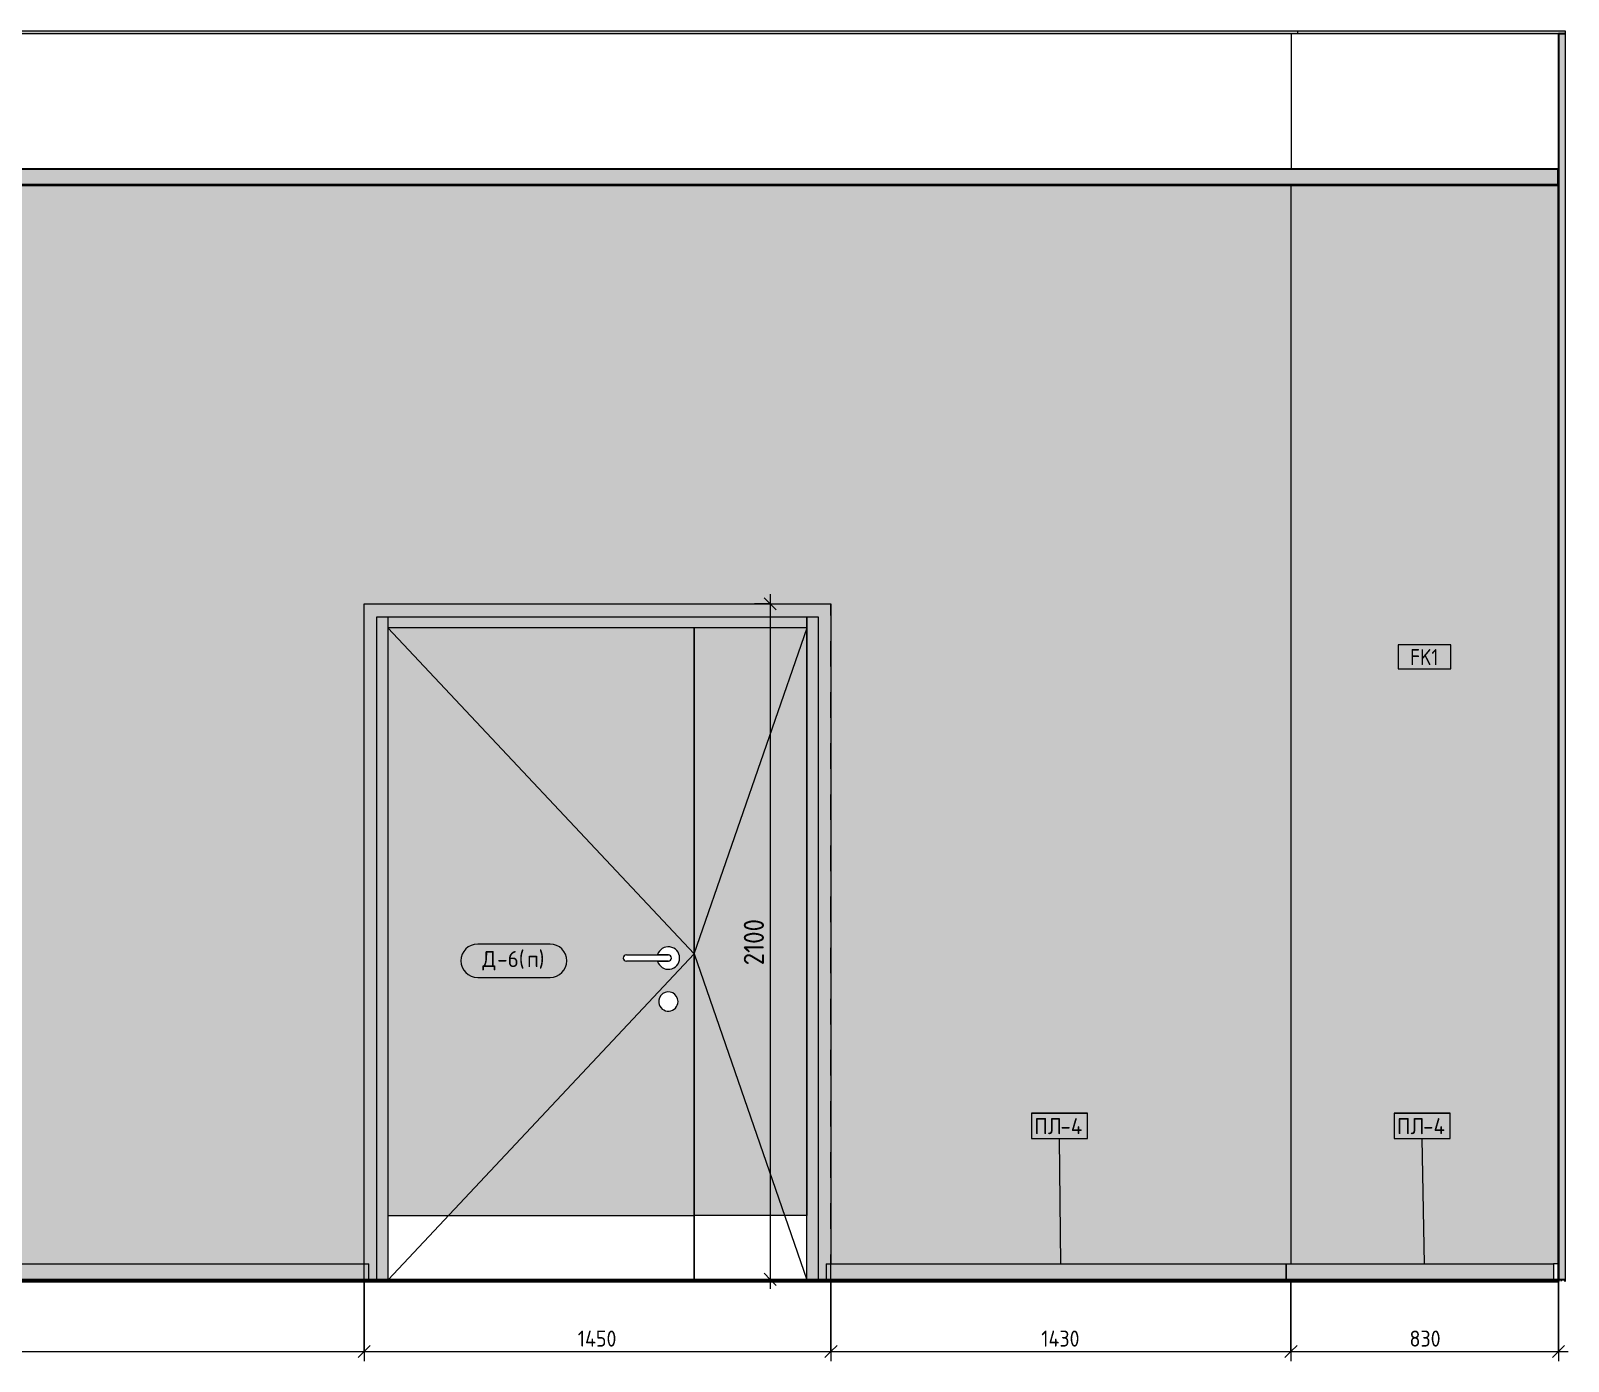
# Model space of a CAD drawing. Header units: millimetres. Extents: x 95091 to 185761, y -1987 to 15323.
# Drawn here: x 148969 to 153744, y 8148 to 12280 of the extents above; entities that cross this region are included whole.
import ezdxf

# ---------------------------------------------------------------- set-up
doc = ezdxf.new("R2010")
doc.units = ezdxf.units.MM
doc.linetypes.add('Штрих', pattern=[158.75, 79.375, -79.375])
for name, color, linetype, lineweight in [('A-ANNO-DIMS', 7, 'Continuous', 9), ('A-ANNO-DIMS-25', 7, 'Continuous', 9), ('A-DETL', 7, 'Continuous', 9), ('A-DOOR', 7, 'Continuous', 9), ('A-DOOR-2', 7, 'Штрих', 9), ('A-DOOR-FRAM-1', 7, 'Continuous', 9), ('A-DOOR-IDEN', 7, 'Continuous', 9), ('A-FLOR', 7, 'Continuous', 9), ('A-GENM', 7, 'Continuous', 9), ('A-GENM-IDEN', 7, 'Continuous', 9), ('A-WALL-3', 7, 'Continuous', 9), ('A-WALL-IDEN', 7, 'Continuous', 9), ('A-WALL-PATT', 7, 'Continuous', 9), ('I-WALL', 7, 'Continuous', 9)]:
    doc.layers.add(name, color=color, linetype=linetype, lineweight=lineweight)
for name, color, linetype, lineweight, true_color in [('A-CLNG-1', 7, 'Continuous', 9, 0x787878), ('A-CLNG-FNSH-1', 7, 'Continuous', 30, 0x3c3c3c), ('A-FLOR-FNSH-1', 7, 'Continuous', 30, 0x3c3c3c), ('A-WALL-4', 7, 'Continuous', 30, 0x3c3c3c), ('A-WALL-FNSH-2', 7, 'Continuous', 30, 0x3c3c3c), ('I-WALL-1', 7, 'Continuous', 9, 0x787878)]:
    doc.layers.add(name, color=color, linetype=linetype, lineweight=lineweight, true_color=true_color)
doc.styles.add('GOST Common_5', font='GOST_Common.ttf', dxfattribs={"width": 0.9, "height": 50})
doc.styles.add('GOST Common_6', font='GOST_Common.ttf', dxfattribs={"height": 50})
doc.styles.add('ISOCPEUR_2', font='isocpeur.ttf', dxfattribs={"width": 0.9, "height": 62.5})
doc.styles.add('ISOCPEUR_3', font='isocpeur.ttf', dxfattribs={"width": 0.9, "height": 50})
doc.dimstyles.new('ISO-2_0_0_9К_Средний_округл2', dxfattribs={"dimscale": 304.8, "dimtxt": 49.799059, "dimasz": 0.123031, "dimexe": 0.098425, "dimexo": 0, "dimgap": 0, "dimtad": 1, "dimdec": 0, "dimrnd": 10, "dimzin": 0, "dimdsep": 46, "dimtxsty": 'ISOCPEUR_3', "dimblk1": 'OBLIQUE', "dimblk2": 'OBLIQUE', "dimsah": 1, "dimcen": 0.09, "dimdle": 0.098425, "dimazin": 0, "dimtfac": 1, "dimtdec": 4, "dimtix": 1, "dimtmove": 0, "dimatfit": 3, "dimfxl": 1, "dimtvp": 1, "dimtolj": 1, "dimtzin": 0, "dimarcsym": 2})
doc.dimstyles.new('ISO-2_5_0_9К_БОЛЬШОЙ_1', dxfattribs={"dimscale": 304.8, "dimtxt": 62.248823, "dimasz": 0.123031, "dimexe": 0.098425, "dimexo": 0.246063, "dimgap": 0, "dimtad": 1, "dimdec": 0, "dimrnd": 10, "dimzin": 0, "dimdsep": 46, "dimtxsty": 'ISOCPEUR_2', "dimblk1": 'OBLIQUE', "dimblk2": 'OBLIQUE', "dimsah": 1, "dimcen": 0.09, "dimdle": 0.098425, "dimazin": 0, "dimtfac": 1, "dimtdec": 4, "dimtix": 1, "dimtmove": 0, "dimatfit": 3, "dimfxl": 1, "dimtvp": 1, "dimtolj": 1, "dimtzin": 0, "dimarcsym": 2})
pattern_1 = [(0, (32567.065, 0), (30.48, 7.62), [2.515, -20.345, 2.515, -20.345, -121.92]), (0, (32567.065, 0), (30.48, 7.62), [-45.72, 2.515, -43.205, 2.515, -20.345, -53.34]), (0, (32567.065, 0), (30.48, 7.62), [-114.3, 2.515, -12.725, 2.515, -35.585]), (120, (32578.495, 3.81), (-21.8391136, 22.5864543), [2.515, -20.345, 2.515, -20.345, -121.92]), (120, (32578.495, 3.81), (-21.8391136, 22.5864543), [-45.72, 2.515, -43.205, 2.515, -20.345, -53.34]), (120, (32578.495, 3.81), (-21.8391136, 22.5864543), [-114.3, 2.515, -12.725, 2.515, -35.585]), (240, (32582.305, 19.05), (-8.6408864, -30.2064543), [2.515, -20.345, 2.515, -20.345, -121.92]), (240, (32582.305, 19.05), (-8.6408864, -30.2064543), [-45.72, 2.515, -43.205, 2.515, -20.345, -53.34]), (240, (32582.305, 19.05), (-8.6408864, -30.2064543), [-114.3, 2.515, -12.725, 2.515, -35.585])]

# ---------------------------------------------------------------- blocks, each defined once
blk = doc.blocks.new('Плинтус - Плинтус светлый _сад_-33412392-Развертка 3_42-1')
at = {"layer": 'A-GENM'}
blk.add_hatch(color=256, dxfattribs=at).paths.add_polyline_path([(117429.3, 8400), (117495.4, 8400.1), (117495.4, 8450), (115615, 8450), (115615, 8400), (117385.3, 8400)])
for p, q in [((115585, 8450), (117495.4, 8450)), ((115585, 8450), (115585, 8400)), ((117495.4, 8400), (117495.4, 8450))]:
    blk.add_line(p, q, dxfattribs=at)
blk = doc.blocks.new('Плинтус - Плинтус светлый _сад_-33412393-Развертка 3_42-1')
at = {"layer": 'A-GENM'}
blk.add_hatch(color=256, dxfattribs=at).paths.add_polyline_path([(119803.5, 8400), (120344, 8400), (120344, 8450), (118915.4, 8450), (118915.4, 8400), (119100, 8400)])
for q in [(120344, 8450), (118915.4, 8400)]:
    blk.add_line((118915.4, 8450), q, dxfattribs=at)
blk = doc.blocks.new('Плинтус - Плинтус светлый _сад_-33412394-Развертка 3_42-1')
at = {"layer": 'A-GENM'}
blk.add_line((120344, 8400), (120344, 8450), dxfattribs=at)
blk = doc.blocks.new('Плинтус - Плинтус светлый _сад_-33412395-Развертка 3_42-1')
at = {"layer": 'A-GENM'}
blk.add_hatch(color=256, dxfattribs=at).paths.add_polyline_path([(120858.7, 8400), (121174, 8400), (121174, 8450), (120344, 8450), (120344, 8400), (120507, 8400)])
for q in [(121174, 8450), (120344, 8400)]:
    blk.add_line((120344, 8450), q, dxfattribs=at)
blk = doc.blocks.new('Плинтус - Плинтус светлый _сад_-33412396-Развертка 3_42-1')
at = {"layer": 'A-GENM'}
for p, q in [((121189, 8450), (121174, 8450)), ((121174, 8450), (121174, 8400)), ((121189, 8400), (121189, 8450)), ((121174, 8400), (121189, 8400))]:
    blk.add_line(p, q, dxfattribs=at)
blk = doc.blocks.new('110_Дверь_СКБ_2Ст - Д-6_п__ ДОО_Дв_1450x2100h_Дверь из раздевальной в коридор-32358047-Развертка 3_42-1')
at = {"layer": 'A-DOOR'}
h = blk.add_hatch(color=256, dxfattribs=at)
h.paths.add_polyline_path([(117555.4, 8600), (118505.4, 8600), (118505.4, 10425), (117555.4, 10425), (117555.4, 8637.7)])
h.paths.add_polyline_path([(118427.6, 9235.1), (118420.1, 9235.5), (118413, 9237.7), (118406.6, 9241.6), (118401.4, 9247), (118397.7, 9253.5), (118395.8, 9260.7), (118395.8, 9268.8), (118397.4, 9275.6), (118401.4, 9282.8), (118406.1, 9287.9), (118412.4, 9292), (118419.6, 9294.4), (118427.1, 9295), (118434.5, 9293.6), (118441.4, 9290.4), (118447.2, 9285.6), (118451.7, 9279.5), (118454.5, 9272.5), (118455.4, 9265), (118454.5, 9257.5), (118451.8, 9250.6), (118447.4, 9244.6), (118441.7, 9239.8), (118434.9, 9236.5), (118429.6, 9235.5)])
h.paths.add_polyline_path([(118426, 9365), (118416.4, 9366.3), (118408.6, 9369.3), (118401.3, 9374.7), (118395.6, 9381.7), (118391.9, 9390), (118295.4, 9390), (118292.9, 9390.3), (118290.4, 9391.3), (118288.4, 9392.9), (118286.8, 9395), (118285.8, 9397.4), (118285.4, 9400), (118285.8, 9402.6), (118286.8, 9405), (118288.4, 9407.1), (118290.4, 9408.7), (118292.9, 9409.7), (118295.4, 9410), (118391.9, 9410), (118395.6, 9418.3), (118401.3, 9425.3), (118408.6, 9430.7), (118417, 9434), (118426, 9435), (118434.9, 9433.7), (118443.3, 9430.1), (118450.4, 9424.6), (118455.8, 9417.3), (118459.3, 9409), (118460.4, 9400), (118459.3, 9391), (118455.8, 9382.7), (118450.4, 9375.4), (118443.3, 9369.9), (118434.7, 9366.3), (118428, 9365.3)])
blk.add_hatch(color=256, dxfattribs=at).paths.add_polyline_path([(118855.4, 8600), (118855.4, 10425), (118505.4, 10425), (118505.4, 8600), (118748.3, 8600)])
at = {"layer": 'A-DOOR-FRAM-1'}
for points in [[(117495.4, 8400), (117520.4, 8400), (117520.4, 10460), (118890.4, 10460), (118890.4, 8400), (118915.4, 8400), (118915.4, 8450), (118930.4, 8450), (118930.4, 10500), (117480.4, 10500), (117480.4, 8450), (117495.4, 8450), (117495.4, 8400.1)], [(117520.4, 8400), (117531.3, 8400), (117531.3, 8402), (117555.4, 8402), (117555.4, 10460), (117520.4, 10460), (117520.4, 8402)], [(118834.4, 10425), (118855.4, 10425), (118855.4, 10460), (117555.4, 10460), (117555.4, 10425), (118820.5, 10425)], [(118890.4, 8400), (118890.4, 10460), (118855.4, 10460), (118855.4, 8402), (118872.4, 8402), (118872.4, 8400)]]:
    blk.add_hatch(color=256, dxfattribs=at).paths.add_polyline_path(points)
at = {"layer": 'A-DOOR'}
for p, q in [((118505.4, 10425), (117555.4, 10425)), ((117555.4, 8600), (117555.4, 10425)), ((118505.4, 10425), (118505.4, 8600)), ((118855.4, 10425), (118505.4, 10425)), ((118505.4, 8600), (118505.4, 10425)), ((118855.4, 10425), (118855.4, 8600)), ((118295.4, 9410), (118425.4, 9410)), ((118425.4, 9410), (118391.9, 9410)), ((118425.4, 9390), (118295.4, 9390)), ((118391.9, 9390), (118425.4, 9390)), ((117555.4, 8600), (118505.4, 8600)), ((117555.4, 8402), (117555.4, 8600)), ((118505.4, 8402), (118505.4, 8600)), ((118855.4, 8600), (118505.4, 8600)), ((118505.4, 8600), (118505.4, 8402)), ((118855.4, 8402), (118855.4, 8600))]:
    blk.add_line(p, q, dxfattribs=at)
for centre, radius, start, end in [((118295.4, 9400), 10, 90, 270), ((118425.4, 9400), 35, 0, 163.3985), ((118425.4, 9400), 10, 270, 90), ((118425.4, 9400), 10, 270, 90), ((118425.4, 9400), 35, 196.6015, 0), ((118425.4, 9265), 30, 0, 188.1699), ((118425.4, 9265), 30, 188.1699, 0)]:
    blk.add_arc(centre, radius, start, end, dxfattribs=at)
at = {"layer": 'A-DOOR-2'}
for p, q in [((117480.4, 10500), (118930.4, 10500)), ((117480.4, 8400), (117480.4, 10500)), ((117480.4, 10500), (118930.4, 10500)), ((117480.4, 8400), (117480.4, 10500)), ((118930.4, 8400), (118930.4, 10500)), ((118930.4, 8400), (118930.4, 10500))]:
    blk.add_line(p, q, dxfattribs=at)
at = {"layer": 'A-DOOR-FRAM-1'}
for p, q in [((117520.4, 8400), (117520.4, 10460)), ((117520.4, 10460), (118890.4, 10460)), ((117555.4, 10425), (117555.4, 10460)), ((117555.4, 8600), (117555.4, 10460)), ((118855.4, 10460), (118855.4, 10425)), ((118855.4, 8600), (118855.4, 10460)), ((118890.4, 10460), (118890.4, 8400)), ((118855.4, 10425), (117555.4, 10425))]:
    blk.add_line(p, q, dxfattribs=at)
blk = doc.blocks.new('DIMBLOCK14-Развертка 3_42-1')
at = {"layer": 'A-ANNO-DIMS-25'}
for p, q in [((142294, 8400), (142294, 8147.6)), ((142294, 8177.6), (142294, 8400)), ((150004.5, 8400), (150004.5, 8147.6)), ((150004.5, 8177.6), (150004.5, 8400)), ((142294, 8177.6), (150004.5, 8177.6))]:
    blk.add_line(p, q, dxfattribs=at)
at = {"layer": 'A-ANNO-DIMS-25', "lineweight": 20}
for p, q in [((142294, 8177.6), (142275.3, 8158.8)), ((142294, 8177.6), (142312.8, 8196.3)), ((150004.5, 8177.6), (149985.7, 8158.8)), ((150004.5, 8177.6), (150023.2, 8196.3))]:
    blk.add_line(p, q, dxfattribs=at)
at = {"layer": 'A-ANNO-DIMS-25', "color": 0, "insert": (146090.3, 8242.9), "char_height": 50, "width": 141.353, "attachment_point": 1, "line_spacing_factor": 1.149209, "style": 'ISOCPEUR_3'}
blk.add_mtext('7710', dxfattribs=at)
blk = doc.blocks.new('_Oblique')
at = {"color": 0, "linetype": 'ByBlock', "lineweight": -2}
blk.add_line((-0.5, -0.5), (0.5, 0.5), dxfattribs=at)
blk = doc.blocks.new('DIMBLOCK15-Развертка 3_42-1')
at = {"layer": 'A-ANNO-DIMS-25'}
for p, q in [((150004.5, 8400), (150004.5, 8147.6)), ((150004.5, 8177.6), (150004.5, 8400)), ((151454.5, 8400), (151454.5, 8147.6)), ((151454.5, 8177.6), (151454.5, 8400)), ((150004.5, 8177.6), (151454.5, 8177.6))]:
    blk.add_line(p, q, dxfattribs=at)
at = {"layer": 'A-ANNO-DIMS-25', "lineweight": 20}
for p, q in [((150004.5, 8177.6), (149985.7, 8158.8)), ((150004.5, 8177.6), (150023.2, 8196.3)), ((151454.5, 8177.6), (151435.7, 8158.8)), ((151454.5, 8177.6), (151473.2, 8196.3))]:
    blk.add_line(p, q, dxfattribs=at)
at = {"layer": 'A-ANNO-DIMS-25', "color": 0, "insert": (150668.2, 8242.9), "char_height": 50, "width": 147.099, "attachment_point": 1, "line_spacing_factor": 1.149209, "style": 'ISOCPEUR_3'}
blk.add_mtext('1450', dxfattribs=at)
blk = doc.blocks.new('DIMBLOCK16-Развертка 3_42-1')
at = {"layer": 'A-ANNO-DIMS-25'}
for p, q in [((151454.5, 8400), (151454.5, 8147.6)), ((151454.5, 8177.6), (151454.5, 8400)), ((152883, 8400), (152883, 8147.6)), ((152883, 8177.6), (152883, 8400)), ((151454.5, 8177.6), (152883, 8177.6))]:
    blk.add_line(p, q, dxfattribs=at)
at = {"layer": 'A-ANNO-DIMS-25', "lineweight": 20}
for p, q in [((151454.5, 8177.6), (151435.7, 8158.8)), ((151454.5, 8177.6), (151473.2, 8196.3)), ((152883, 8177.6), (152864.3, 8158.8)), ((152883, 8177.6), (152901.8, 8196.3))]:
    blk.add_line(p, q, dxfattribs=at)
at = {"layer": 'A-ANNO-DIMS-25', "color": 0, "insert": (152107.4, 8242.9), "char_height": 50, "width": 147.099, "attachment_point": 1, "line_spacing_factor": 1.149209, "style": 'ISOCPEUR_3'}
blk.add_mtext('1430', dxfattribs=at)
blk = doc.blocks.new('DIMBLOCK17-Развертка 3_42-1')
at = {"layer": 'A-ANNO-DIMS-25'}
for p, q in [((152883, 8400), (152883, 8147.6)), ((152883, 8177.6), (152883, 8400)), ((153714, 8400), (153714, 8147.6)), ((153714, 8177.6), (153714, 8400)), ((152883, 8177.6), (153744, 8177.6))]:
    blk.add_line(p, q, dxfattribs=at)
at = {"layer": 'A-ANNO-DIMS-25', "lineweight": 20}
for p, q in [((152883, 8177.6), (152864.3, 8158.8)), ((152883, 8177.6), (152901.8, 8196.3)), ((153714, 8177.6), (153695.3, 8158.8)), ((153714, 8177.6), (153732.8, 8196.3))]:
    blk.add_line(p, q, dxfattribs=at)
at = {"layer": 'A-ANNO-DIMS-25', "color": 0, "insert": (153251.1, 8242.9), "char_height": 50, "width": 113.772, "attachment_point": 1, "line_spacing_factor": 1.149209, "style": 'ISOCPEUR_3'}
blk.add_mtext('830', dxfattribs=at)
blk = doc.blocks.new('М_стена_0001 - Типоразмер_без рамки-25382661-Развертка 3_42-1')
at = {"layer": 'A-WALL-IDEN'}
for p, q in [((110640, 10138.1), (110476.7, 10138.1)), ((110476.7, 10138.1), (110476.7, 10063.1)), ((110640, 10063.1), (110640, 10138.1)), ((110476.7, 10063.1), (110640, 10063.1))]:
    blk.add_line(p, q, dxfattribs=at)
blk = doc.blocks.new('Mark Reiling - Mark Reiling-26174330-Развертка 3_42-1')
at = {"layer": 'A-GENM-IDEN'}
for p, q in [((99094.3, 8917.8), (99094.3, 8839)), ((99094.3, 8917.8), (99267.8, 8917.8)), ((99267.8, 8917.8), (99094.3, 8917.8)), ((99094.3, 8917.8), (99094.3, 8839)), ((99267.8, 8839), (99267.8, 8917.8)), ((99267.8, 8839), (99267.8, 8917.8)), ((99094.3, 8839), (99267.8, 8839)), ((99094.3, 8839), (99267.8, 8839))]:
    blk.add_line(p, q, dxfattribs=at)
blk = doc.blocks.new('М_двери - Типоразмер_рамка-25223575-Развертка 3_42-1')
at = {"layer": 'A-DOOR-IDEN'}
for p, q in [((100249.4, 9468.6), (100024.6, 9468.6)), ((100024.6, 9364.6), (100249.4, 9364.6))]:
    blk.add_line(p, q, dxfattribs=at)
for centre, start, end in [((100024.6, 9416.6), 90, 270), ((100249.4, 9416.6), 270, 90)]:
    blk.add_arc(centre, 52, start, end, dxfattribs=at)
blk = doc.blocks.new('DIMBLOCK25-Развертка 3_42-1')
at = {"layer": 'A-ANNO-DIMS-25', "lineweight": 20}
for p, q in [((151265.3, 10500), (151246.6, 10518.7)), ((151265.3, 10500), (151284.1, 10481.2)), ((151265.3, 8402), (151246.6, 8420.8)), ((151265.3, 8402), (151284.1, 8383.2))]:
    blk.add_line(p, q, dxfattribs=at)
at = {"layer": 'A-ANNO-DIMS-25'}
for p, q in [((151265.3, 10530), (151265.3, 8372)), ((151216.8, 10500), (151295.3, 10500)), ((151265.3, 10500), (151216.8, 10500)), ((151216.8, 8402), (151295.3, 8402)), ((151265.3, 8402), (151216.8, 8402))]:
    blk.add_line(p, q, dxfattribs=at)
at = {"layer": 'A-ANNO-DIMS-25', "color": 0, "insert": (151183.7, 9377.4), "char_height": 62.5, "width": 176.691, "attachment_point": 1, "rotation": 90, "line_spacing_factor": 1.149209, "style": 'ISOCPEUR_2'}
blk.add_mtext('2100', dxfattribs=at)

msp = doc.modelspace()

# ---------------------------------------------------------------- hatches: boundary and pattern name
at = {"layer": 'A-CLNG-1'}
msp.add_hatch(color=256, dxfattribs=at).paths.add_polyline_path([(139665.1, 11800), (153713, 11800), (153713, 11850), (131245, 11850), (131245, 11800), (138258.1, 11800)])
at = {"layer": 'A-FLOR'}
for points in [[(150930.1, 8400), (151046.1, 8400), (151046.1, 8402), (150055.3, 8402), (150055.3, 8400), (150920.6, 8400)], [(151229, 8400), (151396.5, 8400), (151396.5, 8402), (151046.1, 8402), (151046.1, 8400), (151197.8, 8400)]]:
    msp.add_hatch(color=256, dxfattribs=at).paths.add_polyline_path(points)
at = {"layer": 'A-WALL-PATT'}
h = msp.add_hatch(color=256, dxfattribs=at)
h.paths.add_polyline_path([(148150.7, 8450), (150004.5, 8450), (150004.5, 10500), (151454.5, 10500), (151454.5, 8450), (152883, 8450), (152883, 11800), (131245, 11800), (131245, 8450), (132174, 8450), (132174, 10500), (133124, 10500), (133124, 8450), (134074, 8450), (134074, 10500), (135524, 10500), (135524, 8450), (140844, 8450), (140844, 10500), (142294, 10500), (142294, 8450), (144174, 8450), (144213, 9315.6), (144229.7, 9316.3), (144200, 9315.7), (144167.9, 9318), (144136.2, 9323.4), (144105.2, 9331.8), (144075.1, 9343.1), (144046.2, 9357.2), (144018.8, 9374), (143993.1, 9393.3), (143969.3, 9414.9), (143947.7, 9438.8), (143928.5, 9464.5), (143911.8, 9492), (143897.8, 9521), (143885.9, 9553.9), (143878.4, 9582.2), (143873.1, 9613.9), (143870.8, 9646), (143871.6, 9678.1), (143875.5, 9710), (143882.4, 9741.4), (143892.2, 9772), (143904.9, 9801.6), (143920.3, 9829.8), (143938.4, 9856.4), (143958.9, 9881.1), (143981.6, 9903.9), (143957.2, 9917.2), (143934.3, 9933.1), (143913.3, 9951.4), (143894.4, 9971.9), (143877.9, 9994.3), (143863.9, 10018.4), (143852.5, 10043.9), (143844, 10070.4), (143838.5, 10097.7), (143835.9, 10125.4), (143836.3, 10153.3), (143839.8, 10180.9), (143846.3, 10208), (143855.6, 10234.3), (143867.7, 10259.3), (143882.5, 10283), (143899.8, 10304.8), (143919.3, 10324.7), (143940.9, 10342.3), (143964.2, 10357.5), (143989.1, 10370.1), (144015.2, 10379.8), (144042.2, 10386.7), (144069.8, 10390.7), (144058.1, 10411.4), (144049.1, 10433.4), (144042.9, 10456.4), (144039.7, 10480), (144039.7, 10505.5), (144042.3, 10527.5), (144048.1, 10550.6), (144056.7, 10572.7), (144068.1, 10593.7), (144082, 10613), (144098.2, 10630.4), (144116.5, 10645.7), (144136.5, 10658.5), (144158, 10668.6), (144180.7, 10676), (144204, 10680.5), (144227.8, 10682), (144251.6, 10680.5), (144274.9, 10676), (144297.6, 10668.6), (144319.1, 10658.5), (144339.1, 10645.7), (144357.4, 10630.4), (144373.6, 10613), (144387.5, 10593.7), (144398.9, 10572.7), (144407.5, 10550.6), (144413.2, 10527.5), (144416.1, 10503.8), (144415.9, 10480), (144412.7, 10456.4), (144406.5, 10433.4), (144397.5, 10411.4), (144385.8, 10390.7), (144409.1, 10406.8), (144434.1, 10420.3), (144460.3, 10431.1), (144487.5, 10439.1), (144515.4, 10444), (144543.7, 10445.9), (144572, 10444.8), (144600.1, 10440.7), (144627.5, 10433.6), (144654, 10423.5), (144679.3, 10410.7), (144703.1, 10395.2), (144725, 10377.3), (144745, 10357.2), (144762.6, 10335), (144777.8, 10311), (144790.3, 10285.6), (144800, 10258.9), (144806.8, 10231.4), (144810.6, 10203.3), (144811.3, 10175), (144809.1, 10146.7), (144803.8, 10118.9), (144795.5, 10091.7), (144822.9, 10098.9), (144851, 10103.1), (144879.3, 10104.3), (144907.6, 10102.4), (144935.5, 10097.6), (144962.8, 10089.7), (144989, 10079), (145013.9, 10065.5), (145037.3, 10049.4), (145058.8, 10030.9), (145078.3, 10010), (145095.2, 9987.5), (145109.7, 9963.2), (145121.5, 9937.4), (145130.5, 9910.5), (145136.6, 9882.8), (145139.6, 9852), (145139.6, 9826.2), (145136.6, 9798), (145130.5, 9770.3), (145121.5, 9743.4), (145108.6, 9715.6), (145095.2, 9693.2), (145078.3, 9670.7), (145089.3, 9644.3), (145097.4, 9616.9), (145102.6, 9588.7), (145104.6, 9560.1), (145103.5, 9531.5), (145099.3, 9503.2), (145092.1, 9475.5), (145081.9, 9448.7), (145068.9, 9423.2), (145053.2, 9399.3), (145035, 9377.2), (145014.5, 9357.2), (144992, 9339.5), (144967.7, 9324.4), (144941.1, 9311.7), (144914.9, 9302.5), (144887, 9295.9), (144858.6, 9292.4), (144830, 9292), (144801.5, 9294.7), (144773.4, 9300.5), (144746.2, 9309.3), (144720, 9321), (144695.3, 9335.4), (144694.9, 9311), (144691.4, 9286.7), (144685.1, 9263.1), (144675.8, 9240.4), (144663.9, 9219), (144649.5, 9199.3), (144632.7, 9181.4), (144613.9, 9165.7), (144593.4, 9152.5), (144571.3, 9141.8), (144548.1, 9133.9), (144524.2, 9129), (144499.8, 9126.9), (144475.3, 9127.9), (144451.2, 9131.9), (144427.7, 9138.7), (144411.1, 9145.9), (144419.4, 9141.8), (144272, 8938.7), (144294, 8450), (145734, 8450), (145753.5, 8882.5), (145667.5, 9000.8), (145662, 9001.8), (145620.5, 9012.4), (145578.3, 9026.6), (145540.3, 9042.3), (145502, 9061.5), (145465.2, 9083.4), (145430, 9107.8), (145396.7, 9134.7), (145365.3, 9163.8), (145336.1, 9195.2), (145309.2, 9228.5), (145284.8, 9263.7), (145263, 9300.6), (145243.8, 9338.9), (145227.4, 9378.4), (145213.9, 9419.1), (145203.3, 9460.6), (145195.7, 9502.7), (145191.1, 9545.3), (145189.6, 9588.7), (145191.1, 9630.9), (145195.7, 9673.5), (145203.3, 9715.6), (145213.9, 9757.1), (145227.4, 9797.8), (145243.8, 9837.4), (145263, 9875.7), (145284.8, 9912.5), (145309.2, 9947.7), (145336.1, 9981), (145365.3, 10012.4), (145396.7, 10041.6), (145430, 10068.4), (145465.2, 10092.9), (145502, 10114.7), (145540.3, 10133.9), (145582.1, 10151), (145609.5, 10160.1), (145597.3, 10156.5), (145581.1, 10187.3), (145569.6, 10214.5), (145559.9, 10245.2), (145553.1, 10276.6), (145549.3, 10308.6), (145548.4, 10340.7), (145550.5, 10372.9), (145555.6, 10404.6), (145563.6, 10435.8), (145574.5, 10466.1), (145588.2, 10495.2), (145604.5, 10523), (145623.3, 10549.1), (145644.5, 10573.3), (145667.8, 10595.5), (145693.1, 10615.4), (145720.1, 10632.9), (145748.6, 10647.8), (145778.4, 10659.9), (145809.2, 10669.3), (145841.5, 10675.8), (145872.7, 10679.2), (145904.9, 10679.7), (145937, 10677.2), (145968.7, 10671.8), (145999.8, 10663.4), (145990.3, 10693.8), (145983.6, 10724.9), (145979.8, 10756.6), (145979, 10788.4), (145981.1, 10820.2), (145986.1, 10851.6), (145993.9, 10882.5), (146004.6, 10912.5), (146018, 10941.4), (146034, 10968.9), (146052.4, 10994.9), (146073.2, 11019.1), (146096.1, 11041.2), (146120.9, 11061.1), (146147.5, 11078.7), (146175.6, 11093.7), (146204.9, 11106.1), (146235.2, 11115.8), (146266.4, 11122.6), (146298, 11126.6), (146329.8, 11127.6), (146361.6, 11125.6), (146393.1, 11120.8), (146424, 11113.1), (146454, 11102.6), (146483, 11089.3), (146511.7, 11072.7), (146536.7, 11055.1), (146522.8, 11079.4), (146511.7, 11105), (146503.6, 11131.7), (146498.6, 11159.1), (146496.7, 11187), (146497.9, 11214.9), (146502.3, 11242.4), (146509.8, 11269.3), (146520.3, 11295.2), (146533.6, 11319.8), (146549.6, 11342.6), (146568, 11363.6), (146588.7, 11382.3), (146611.4, 11398.5), (146635.8, 11412.1), (146661.6, 11422.9), (146688.4, 11430.7), (146715.9, 11435.4), (146743.8, 11436.9), (146771.6, 11435.4), (146799.1, 11430.7), (146825.9, 11422.9), (146851.7, 11412.1), (146876.1, 11398.5), (146898.8, 11382.3), (146919.5, 11363.6), (146937.9, 11342.6), (146953.9, 11319.8), (146967.2, 11295.2), (146977.7, 11269.3), (146985.2, 11242.4), (146989.6, 11214.9), (146990.8, 11187), (146988.9, 11159.1), (146983.9, 11131.7), (146975.8, 11105), (146964.7, 11079.4), (146950.8, 11055.1), (146981.9, 11051), (147012.4, 11043.9), (147042.1, 11034.1), (147070.7, 11021.5), (147098.1, 11006.3), (147123.9, 10988.6), (147148, 10968.7), (147170.1, 10946.5), (147190.1, 10922.4), (147207.7, 10896.5), (147222.9, 10869.2), (147235.4, 10840.5), (147245.2, 10810.8), (147252.2, 10780.3), (147256.3, 10749.2), (147257.6, 10718), (147255.9, 10686.7), (147251.3, 10655.8), (147243.9, 10625.4), (147233.6, 10595.8), (147220.7, 10567.3), (147205.1, 10540.1), (147187.1, 10514.5), (147166.8, 10490.7), (147144.4, 10468.9), (147120, 10449.3), (147093.9, 10432), (147066.4, 10417.2), (147090.7, 10393.4), (147113.1, 10367.7), (147135.2, 10337.7), (147151.7, 10311.7), (147167.6, 10281.7), (147181.2, 10250.5), (147192.4, 10218.4), (147201.1, 10185.4), (147192.4, 10184.2), (147214.8, 10186.6), (147257.6, 10188.1), (147300.4, 10186.6), (147343, 10182), (147385.1, 10174.4), (147426.6, 10163.8), (147467.2, 10150.3), (147506.8, 10133.9), (147545.1, 10114.7), (147582, 10092.9), (147617.1, 10068.4), (147650.5, 10041.6), (147681.8, 10012.4), (147711, 9981), (147737.9, 9947.7), (147762.3, 9912.5), (147784.2, 9875.7), (147803.3, 9837.4), (147819.7, 9797.8), (147833.3, 9757.1), (147843.9, 9715.6), (147851.5, 9673.5), (147856, 9630.9), (147857.6, 9588.1), (147856, 9545.3), (147851.5, 9502.7), (147843.9, 9460.6), (147833.3, 9419.1), (147819.7, 9378.4), (147803.3, 9338.9), (147784.2, 9300.6), (147762.3, 9263.7), (147737.9, 9228.5), (147711, 9195.2), (147681.8, 9163.8), (147650.5, 9134.7), (147617.1, 9107.8), (147579.1, 9081.7), (147545.1, 9061.5), (147506.8, 9042.3), (147467.2, 9025.9), (147426.6, 9012.4), (147385.1, 9001.8), (147343, 8994.2), (147335.1, 8993.4), (147295.6, 8939), (147317.6, 8450), (148139, 8450)])
h.paths.add_polyline_path([(146454, 8450), (147197.6, 8450), (147221.8, 8989.4), (147214.8, 8989.6), (147172.2, 8994.2), (147130, 9001.8), (147088.5, 9012.4), (147047.9, 9025.9), (147008.3, 9042.3), (146970, 9061.5), (146933.2, 9083.4), (146898, 9107.8), (146864.6, 9134.7), (146833.3, 9163.8), (146804.1, 9195.2), (146777.2, 9228.5), (146752.8, 9263.7), (146731, 9300.6), (146711.8, 9338.9), (146695.4, 9378.4), (146681.9, 9419.1), (146671.3, 9460.6), (146663.7, 9502.7), (146659.1, 9545.3), (146657.6, 9588.5), (146658, 9609.1), (146657.6, 9605.1), (146645.5, 9557.2), (146636.7, 9528.6), (146625.1, 9500.9), (146610.8, 9474.6), (146593.9, 9449.8), (146574.7, 9426.8), (146553.3, 9405.8), (146529.8, 9387.1), (146504.7, 9370.8), (146478, 9357.1), (146450.1, 9346.2), (146421.2, 9338.1), (146414.1, 9336.8), (146434.5, 8882.5)])
h.paths.add_polyline_path([(146334, 8450), (146373.7, 9331.5), (146361.8, 9330.6), (146331.9, 9331.4), (146331.9, 9331.9), (146316.2, 9300.6), (146294.3, 9263.7), (146269.9, 9228.5), (146243, 9195.2), (146213.8, 9163.8), (146182.5, 9134.7), (146149.1, 9107.8), (146114, 9083.4), (146077.1, 9061.5), (146038.8, 9042.3), (145996.3, 9025), (145958.6, 9012.4), (145917.1, 9001.8), (145871.9, 8993.9), (145832, 8939), (145854, 8450), (146243, 8450)])
h.paths.add_polyline_path([(139840.9, 8500), (139751.1, 8500), (139791.6, 9399.2), (139784.8, 9384.8), (139770.8, 9361.7), (139754.5, 9340.2), (139735.9, 9320.6), (139715.4, 9303.1), (139693.1, 9287.9), (139669.3, 9275.1), (139644.4, 9264.9), (139618.4, 9257.4), (139591.8, 9252.7), (139564.9, 9250.9), (139538, 9251.9), (139511.2, 9255.8), (139485.1, 9262.5), (139459.8, 9272), (139435.7, 9284), (139413, 9298.6), (139391.9, 9315.5), (139372.8, 9334.5), (139355.8, 9355.5), (139341.1, 9378.2), (139328.9, 9402.2), (139319.4, 9427.5), (139312.5, 9453.6), (139308.5, 9480.3), (139307.4, 9507.2), (139309.1, 9534.2), (139313.3, 9560.7), (139285.6, 9556.9), (139257.4, 9556), (139229.2, 9558.2), (139201.4, 9563.3), (139172.1, 9572.2), (139146.2, 9583.4), (139121.5, 9597.2), (139098.4, 9613.5), (139077.2, 9632.3), (139058.2, 9653.1), (139041.4, 9675.9), (139027.2, 9700.4), (139015.6, 9726.3), (139007.4, 9750.6), (139001.3, 9778.2), (138998.2, 9806.3), (138998.1, 9834.5), (139001, 9862.7), (139006.8, 9890.3), (139015.6, 9917.2), (139027.2, 9943), (139041.4, 9967.4), (139058.2, 9990.2), (139077.2, 10011), (139098.4, 10029.7), (139121.5, 10046.1), (139146.2, 10059.9), (139172.1, 10071), (139164.3, 10096), (139159.2, 10121.7), (139156.8, 10147.8), (139157.3, 10174), (139160.5, 10200.1), (139166.5, 10225.6), (139175.2, 10250.3), (139186.4, 10274), (139200.1, 10296.3), (139216.1, 10317.1), (139236.3, 10337.7), (139254.3, 10352.9), (139276.1, 10367.6), (139299.2, 10379.8), (139323.6, 10389.5), (139348.8, 10396.6), (139374.7, 10400.9), (139400.9, 10402.5), (139427, 10401.3), (139452.9, 10397.2), (139478.3, 10390.5), (139502.7, 10381.1), (139526.1, 10369.1), (139548, 10354.7), (139568.6, 10337.7), (139586.6, 10319.3), (139593.3, 10344.6), (139602.8, 10369), (139615, 10392.1), (139629.7, 10413.7), (139646.9, 10433.4), (139666.2, 10451.1), (139687.3, 10466.5), (139710.1, 10479.3), (139734.2, 10489.5), (139759.3, 10496.9), (139785, 10501.3), (139811.1, 10502.8), (139837.2, 10501.3), (139863, 10496.9), (139888.1, 10489.5), (139912.2, 10479.3), (139935, 10466.5), (139956.1, 10451.1), (139975.4, 10433.4), (139992.5, 10413.7), (140007.3, 10392.1), (140019.5, 10369), (140029, 10344.6), (140035.7, 10319.3), (140054, 10338), (140074.3, 10354.7), (140096.2, 10369.1), (140119.5, 10381.1), (140144, 10390.5), (140169.3, 10397.2), (140195.2, 10401.3), (140221.4, 10402.5), (140247.6, 10400.9), (140273.4, 10396.6), (140298.7, 10389.5), (140323, 10379.8), (140346.2, 10367.6), (140368.5, 10352.4), (140388, 10336), (140406.1, 10317.1), (140422.2, 10296.3), (140435.9, 10274), (140447.1, 10250.3), (140455.8, 10225.6), (140461.8, 10200.1), (140465, 10174), (140465.4, 10147.8), (140463.1, 10121.7), (140457.6, 10094.8), (140450.1, 10071), (140476.1, 10059.9), (140500.8, 10046.1), (140523.8, 10029.7), (140545, 10011), (140564.1, 9990.2), (140580.9, 9967.4), (140595.1, 9943), (140606.7, 9917.2), (140615.4, 9890.3), (140621.3, 9862.7), (140624.2, 9834.5), (140624.1, 9806.3), (140620.9, 9778.2), (140614.8, 9750.6), (140605.8, 9723.8), (140594.1, 9698.1), (140579.6, 9673.8), (140562.6, 9651.2), (140543.4, 9630.5), (140522, 9612), (140498.8, 9595.8), (140474.1, 9582.2), (140448, 9571.3), (140420.9, 9563.3), (140393.1, 9558.2), (140364.9, 9556), (140336.6, 9556.9), (140308.6, 9560.8), (140313.2, 9534.2), (140314.9, 9507.2), (140313.7, 9480.3), (140309.7, 9453.6), (140302.9, 9427.5), (140293.3, 9402.2), (140281.1, 9378.2), (140266.5, 9355.5), (140249.5, 9334.5), (140230.3, 9315.5), (140209.3, 9298.6), (140186.6, 9284), (140162.5, 9272), (140137.2, 9262.5), (140111, 9255.8), (140084.3, 9251.9), (140057.4, 9250.9), (140030.4, 9252.7), (140003.9, 9257.4), (139977.9, 9264.9), (139952.9, 9275.1), (139929.2, 9287.9), (139906.9, 9303.1), (139886.4, 9320.6), (139867.8, 9340.2), (139851.5, 9361.7), (139837.5, 9384.8), (139830.7, 9399.2), (139871.1, 8500)])
h.paths.add_polyline_path([(144267.1, 9048.6), (144381.2, 9162.8), (144381.5, 9162.8), (144364.6, 9175.7), (144347.1, 9192.8), (144331.8, 9211.9), (144319, 9232.8), (144308.9, 9255.1), (144301.5, 9278.4), (144297, 9302.5), (144295.5, 9326.9), (144264.1, 9320.1), (144237.6, 9316.9), (144254.9, 9318.7), (144263.7, 9123.4)])
h.paths.add_polyline_path([(131983, 9259), (131983, 9341), (132065, 9341), (132065, 9259), (131984, 9259)])
h.paths.add_polyline_path([(131984, 9260), (132064, 9260), (132064, 9340), (131984, 9340), (131984, 9262)])
h.paths.add_polyline_path([(131997, 9262), (131986, 9262), (131986, 9338), (132062, 9338), (132062, 9262), (132051, 9262)])
h.paths.add_polyline_path([(131996, 9272), (132052, 9272), (132052, 9328), (131996, 9328), (131996, 9273)])
h.paths.add_polyline_path([(131997, 9273), (131997, 9327), (132051, 9327), (132051, 9273)])
h.paths.add_polyline_path([(146341.1, 9352.8), (146348.2, 9369.2), (146347.9, 9369.2), (146346.7, 9366.3)])
h.paths.add_polyline_path([(146356.3, 9392.2), (146362, 9408.2), (146361.8, 9408.6), (146361.6, 9408.2)])
h.paths.add_polyline_path([(146368.7, 9432.6), (146373, 9447.9), (146373, 9449.2), (146372.6, 9447.9)])
h.paths.add_polyline_path([(146378.2, 9473.7), (146381.2, 9488.4), (146381.2, 9490.3), (146380.9, 9488.4)])
h.paths.add_polyline_path([(146384.8, 9515.3), (146386.7, 9529.3), (146386.7, 9532.6), (146386.3, 9529.3)])
h.paths.add_polyline_path([(146388.5, 9557.3), (146389.3, 9570.5), (146389.1, 9575.1), (146388.9, 9570.5)])
h.paths.add_polyline_path([(146389.2, 9599.4), (146389.1, 9611.7), (146388.4, 9621.6), (146389.1, 9601.1)])
h.paths.add_polyline_path([(146660.1, 9640.3), (146661.2, 9652.9), (146660.7, 9649.5)])
h.paths.add_polyline_path([(146386.9, 9641.5), (146386.1, 9652.9), (146384.5, 9663.6), (146386.1, 9649.3)])
h.paths.add_polyline_path([(146665.4, 9683.1), (146669.1, 9703.8), (146666.7, 9692.5)])
h.paths.add_polyline_path([(146381.7, 9683.2), (146380.2, 9693.7), (146377.8, 9705.1), (146380.2, 9691.6)])
h.paths.add_polyline_path([(146373.6, 9724.5), (146371.3, 9734.9), (146368.1, 9746.1), (146371.5, 9732.6)])
h.paths.add_polyline_path([(146673.7, 9725.3), (146679, 9745.8), (146675.6, 9734.1)])
h.paths.add_polyline_path([(146362.6, 9765.1), (146359.1, 9776.5), (146358.8, 9776.5), (146360.1, 9772.6)])
h.paths.add_polyline_path([(146685.1, 9766.9), (146691.8, 9786.9), (146687.1, 9773.8)])
h.paths.add_polyline_path([(146348.8, 9804.9), (146346, 9812.5), (146343.7, 9817.2), (146348, 9806.8)])
h.paths.add_polyline_path([(146699.4, 9807.5), (146707.5, 9827.1), (146703, 9817.2), (146699.8, 9808.4)])
h.paths.add_polyline_path([(146332.2, 9843.6), (146328.4, 9852), (146325.7, 9856.7), (146329.3, 9849.5)])
h.paths.add_polyline_path([(146716.6, 9847), (146726.1, 9865.9), (146721, 9856.7), (146718.1, 9850.3)])
h.paths.add_polyline_path([(146313, 9881), (146310, 9886.7), (146304.9, 9894.7), (146310, 9886.1)])
h.paths.add_polyline_path([(146736.6, 9885.2), (146747.4, 9903.4), (146741.8, 9894.7), (146737.5, 9886.7)])
h.paths.add_polyline_path([(146291.2, 9917), (146288.2, 9921.8), (146287.9, 9921.8), (146288.2, 9921.3)])
h.paths.add_polyline_path([(146759.3, 9921.9), (146771.4, 9939.2), (146765.3, 9931.2)])
h.paths.add_polyline_path([(146267, 9951.3), (146264.1, 9955.3), (146264.1, 9954.9)])
h.paths.add_polyline_path([(146784.6, 9956.8), (146797.8, 9973.2), (146791.4, 9965.9)])
h.paths.add_polyline_path([(146240.4, 9983.9), (146237.7, 9987.1), (146237.7, 9986.7)])
h.paths.add_polyline_path([(146812.3, 9989.8), (146826.7, 10005.2), (146819.9, 9998.6)])
h.paths.add_polyline_path([(146211.5, 10014.5), (146209.2, 10016.9), (146209.2, 10016.6)])
h.paths.add_polyline_path([(146842.3, 10020.7), (146857.7, 10035.1), (146850.7, 10029.1)])
h.paths.add_polyline_path([(146180.6, 10043.1), (146178.8, 10044.8), (146178.8, 10044.5)])
h.paths.add_polyline_path([(146874.4, 10049.4), (146890.9, 10062.7), (146883.6, 10057.3)])
h.paths.add_polyline_path([(146147.8, 10069.4), (146146.5, 10070.4), (146146.5, 10070.3)])
h.paths.add_polyline_path([(146908.5, 10075.7), (146925.9, 10087.8), (146918.5, 10083.1)])
h.paths.add_polyline_path([(146113.2, 10093.3), (146112.5, 10093.8), (146112.5, 10093.7)])
h.paths.add_polyline_path([(146944.5, 10099.5), (146962.6, 10110.3), (146955.2, 10106.3)])
h.paths.add_polyline_path([(146077, 10114.8), (146076.9, 10114.8), (146076.9, 10114.8)])
h.paths.add_polyline_path([(146982, 10120.7), (147000.9, 10130.2), (146993.4, 10126.8)])
h.paths.add_polyline_path([(147021, 10139.1), (147040.4, 10147.2), (147033, 10144.5)])
h.paths.add_polyline_path([(147061.1, 10154.7), (147081.2, 10161.4), (147073.8, 10159.3), (147066.4, 10156.6)])
h.paths.add_polyline_path([(145628.5, 10165.8), (145644.6, 10170.1), (145636.9, 10168.4)])
h.paths.add_polyline_path([(147102.3, 10167.3), (147122.8, 10172.5), (147113.1, 10170.4)])
h.paths.add_polyline_path([(145669.4, 10175.7), (145691.4, 10179.7), (145677.1, 10177.5)])
h.paths.add_polyline_path([(147144.3, 10177), (147165.1, 10180.7), (147158.1, 10179.8), (147151.7, 10178.5)])
h.paths.add_polyline_path([(145710.9, 10182.7), (145720.1, 10184), (145717.9, 10183.8)])
h.paths.add_polyline_path([(145859.8, 10183.6), (145840.7, 10185.9), (145841.6, 10185.6)])
h.paths.add_polyline_path([(145752.7, 10186.8), (145775.3, 10187.6), (145759, 10187.3)])
h.paths.add_polyline_path([(145817.6, 10187.1), (145800.3, 10188), (145800.4, 10187.7), (145811.4, 10187.3)])
msp.add_hatch(color=256, dxfattribs=at).paths.add_polyline_path([(153702.3, 8450), (153713, 8450), (153713, 11800), (152883, 11800), (152883, 8450), (153698, 8450)])
at = {"layer": 'I-WALL'}
h = msp.add_hatch(color=256, dxfattribs=at)
h.paths.add_polyline_path([(133624, 12270), (143074, 12270), (143074, 12280), (133624, 12280)])
h.paths.add_polyline_path([(152884, 12270), (152904, 12270), (152904, 12280), (148624, 12280), (148624, 12270), (152327.5, 12270)])
h.paths.add_polyline_path([(148112.3, 12270), (148124, 12270), (148124, 12280), (143574, 12280), (143574, 12270), (148106.7, 12270)])
for points in [[(152984, 12270), (152984, 12280), (152904, 12280), (152904, 12270)], [(152984, 12270), (153734, 12270), (153734, 12280), (152984, 12280)]]:
    msp.add_hatch(color=256, dxfattribs=at).paths.add_polyline_path(points)
at = {"layer": 'I-WALL-1'}
h = msp.add_hatch(dxfattribs=at)
h.set_pattern_fill('FP_17', color=256, style=0, pattern_type=2)
h.set_pattern_definition(pattern_1)
h.paths.add_polyline_path([(153728.6, 8400), (153734, 8400), (153734, 12270), (153714, 12270), (153714, 8400)])
h = msp.add_hatch(dxfattribs=at)
h.set_pattern_fill('FP_17', color=256, style=0, pattern_type=2)
h.set_pattern_definition(pattern_1)
h.paths.add_polyline_path([(153734, 8394.8), (153734, 8400), (153714, 8400), (153714, 8394.8)])

# ---------------------------------------------------------------- linework, layer by layer
at = {"layer": 'A-CLNG-FNSH-1'}
for p, q in [((153713, 11850), (131245, 11850)), ((153713, 11800), (153713, 11850)), ((153713, 11801), (131245, 11801)), ((131245, 11800), (153713, 11800))]:
    msp.add_line(p, q, dxfattribs=at)
at = {"layer": 'A-DETL'}
for q in [(150078.1, 10425), (151380.8, 10425), (150079.5, 8400), (151379.5, 8400)]:
    msp.add_line((151029.5, 9412.5), q, dxfattribs=at)
at = {"layer": 'A-FLOR'}
for p, q in [((131223.5, 12280), (153734, 12280)), ((150055.3, 8402), (151396.5, 8402)), ((150055.3, 8400), (150055.3, 8402)), ((151046.1, 8400), (151046.1, 8402)), ((151396.5, 8402), (151396.5, 8400))]:
    msp.add_line(p, q, dxfattribs=at)
at = {"layer": 'A-FLOR-FNSH-1'}
for p, q in [((153714, 8400), (131223.5, 8400)), ((131223.5, 8395), (153714, 8395))]:
    msp.add_line(p, q, dxfattribs=at)
at = {"layer": 'A-GENM-IDEN'}
for p, q in [((152168.7, 8450), (152164.3, 8838)), ((153298, 8450), (153290.5, 8838))]:
    msp.add_line(p, q, dxfattribs=at)
at = {"layer": 'A-WALL-3'}
msp.add_line((153734, 12270), (153734, 8400), dxfattribs=at)
at = {"layer": 'A-WALL-4'}
for p, q in [((153734, 12270), (153714, 12270)), ((153714, 12270), (153714, 8394.8)), ((153734, 8400), (153714, 8400)), ((153734, 8394.8), (153734, 8400))]:
    msp.add_line(p, q, dxfattribs=at)
at = {"layer": 'A-WALL-FNSH-2'}
for p, q in [((153714, 11800), (153713, 11800)), ((153713, 11800), (153713, 8400))]:
    msp.add_line(p, q, dxfattribs=at)
at = {"layer": 'I-WALL'}
for p, q in [((152904, 12270), (152904, 12280)), ((153734, 12280), (153734, 12270)), ((153734.4, 12280), (153734, 12280)), ((153714, 12270), (131244, 12270)), ((152884, 12270), (152884, 11850)), ((152883, 11800), (152883, 8450)), ((150004.5, 8450), (150004.5, 10500)), ((150004.5, 10500), (151454.5, 10500)), ((151454.5, 10500), (151454.5, 8450))]:
    msp.add_line(p, q, dxfattribs=at)

# ---------------------------------------------------------------- block references
at = {"layer": 'A-DOOR'}
msp.add_blockref('110_Дверь_СКБ_2Ст - Д-6_п__ ДОО_Дв_1450x2100h_Дверь из раздевальной в коридор-32358047-Развертка 3_42-1', (32524, 0), dxfattribs=at)
at = {"layer": 'A-DOOR-IDEN'}
msp.add_blockref('М_двери - Типоразмер_рамка-25223575-Развертка 3_42-1', (50332.7, -25.2), dxfattribs=at)
at = {"layer": 'A-GENM'}
for name in ['Плинтус - Плинтус светлый _сад_-33412392-Развертка 3_42-1', 'Плинтус - Плинтус светлый _сад_-33412393-Развертка 3_42-1', 'Плинтус - Плинтус светлый _сад_-33412394-Развертка 3_42-1', 'Плинтус - Плинтус светлый _сад_-33412395-Развертка 3_42-1', 'Плинтус - Плинтус светлый _сад_-33412396-Развертка 3_42-1']:
    msp.add_blockref(name, (32524, 0), dxfattribs=at)
at = {"layer": 'A-GENM-IDEN'}
for p in [(52983.2, 0), (54109.5, 0)]:
    msp.add_blockref('Mark Reiling - Mark Reiling-26174330-Развертка 3_42-1', p, dxfattribs=at)
at = {"layer": 'A-WALL-IDEN'}
msp.add_blockref('М_стена_0001 - Типоразмер_без рамки-25382661-Развертка 3_42-1', (42739.5, 235), dxfattribs=at)

# ---------------------------------------------------------------- texts
at = {"layer": 'A-DOOR-IDEN', "char_height": 50, "attachment_point": 1, "style": 'GOST Common_6'}
for s, insert, width in [('\\fGOST Common|b0|i0|c204|p34|;Д', (150371.6, 9421.7), 56.118), ('-6(', (150417.9, 9421.7), 112.236), ('\\fGOST Common|b0|i0|c204|p34|;п', (150510.5, 9421.7), 44.093), ('\\fGOST Common|b0|i0|c204|p34|;)', (150546.9, 9421.7), 24.051)]:
    msp.add_mtext(s, dxfattribs=dict(at, insert=insert, width=width))
at = {"layer": 'A-GENM-IDEN', "char_height": 50, "attachment_point": 1, "style": 'GOST Common_6'}
for s, insert, width in [('ПЛ', (152085.8, 8902.8), 98.207), ('-4', (152166.8, 8902.8), 94.198), ('ПЛ', (153212, 8902.8), 98.207), ('-4', (153293, 8902.8), 94.198)]:
    msp.add_mtext(s, dxfattribs=dict(at, insert=insert, width=width))
at = {"layer": 'A-WALL-IDEN', "insert": (153252.9, 10359.5), "char_height": 50, "width": 111.835, "attachment_point": 1, "style": 'GOST Common_5'}
msp.add_mtext('FK1', dxfattribs=at)

# ---------------------------------------------------------------- dimensions: what is measured, and where the dimension line sits
at = {"layer": 'A-ANNO-DIMS'}
dim = msp.add_linear_dim(base=(151265.3, 8402), p1=(151291.8, 10500), p2=(151291.8, 8402), angle=90, dimstyle='ISO-2_5_0_9К_БОЛЬШОЙ_1', override={"dimpost": '<>', "dimfxl": 2098}, dxfattribs=at)
dim.commit()
dim.dimension.update_dxf_attribs({"geometry": 'DIMBLOCK25-Развертка 3_42-1', "text_midpoint": (151234.1, 9451)})
for base, p1, p2, override, picture, middle in [((150004.455, 8177.5785), (142294.0064, 8400), (150004.455, 8400), {"dimpost": '<>', "dimfxl": 7710.448688}, 'DIMBLOCK14-Развертка 3_42-1', (146149.2307, 8202.5785)), ((151454.5, 8177.6), (150004.5, 8400), (151454.5, 8400), {"dimpost": '<>', "dimfxl": 1450}, 'DIMBLOCK15-Развертка 3_42-1', (150729.5, 8202.6)), ((152883.0064, 8177.5785), (151454.455, 8400), (152883.0064, 8400), {"dimpost": '<>', "dimfxl": 1428.551312}, 'DIMBLOCK16-Развертка 3_42-1', (152168.7307, 8202.5785)), ((153714, 8177.6), (152883, 8400), (153714, 8400), {"dimpost": '<>', "dimfxl": 831}, 'DIMBLOCK17-Развертка 3_42-1', (153298.5, 8202.6))]:
    dim = msp.add_linear_dim(base=base, p1=p1, p2=p2, dimstyle='ISO-2_0_0_9К_Средний_округл2', override=override, dxfattribs=at)
    dim.commit()
    dim.dimension.update_dxf_attribs({"geometry": picture, "text_midpoint": middle})

doc.saveas('drawing.dxf')
